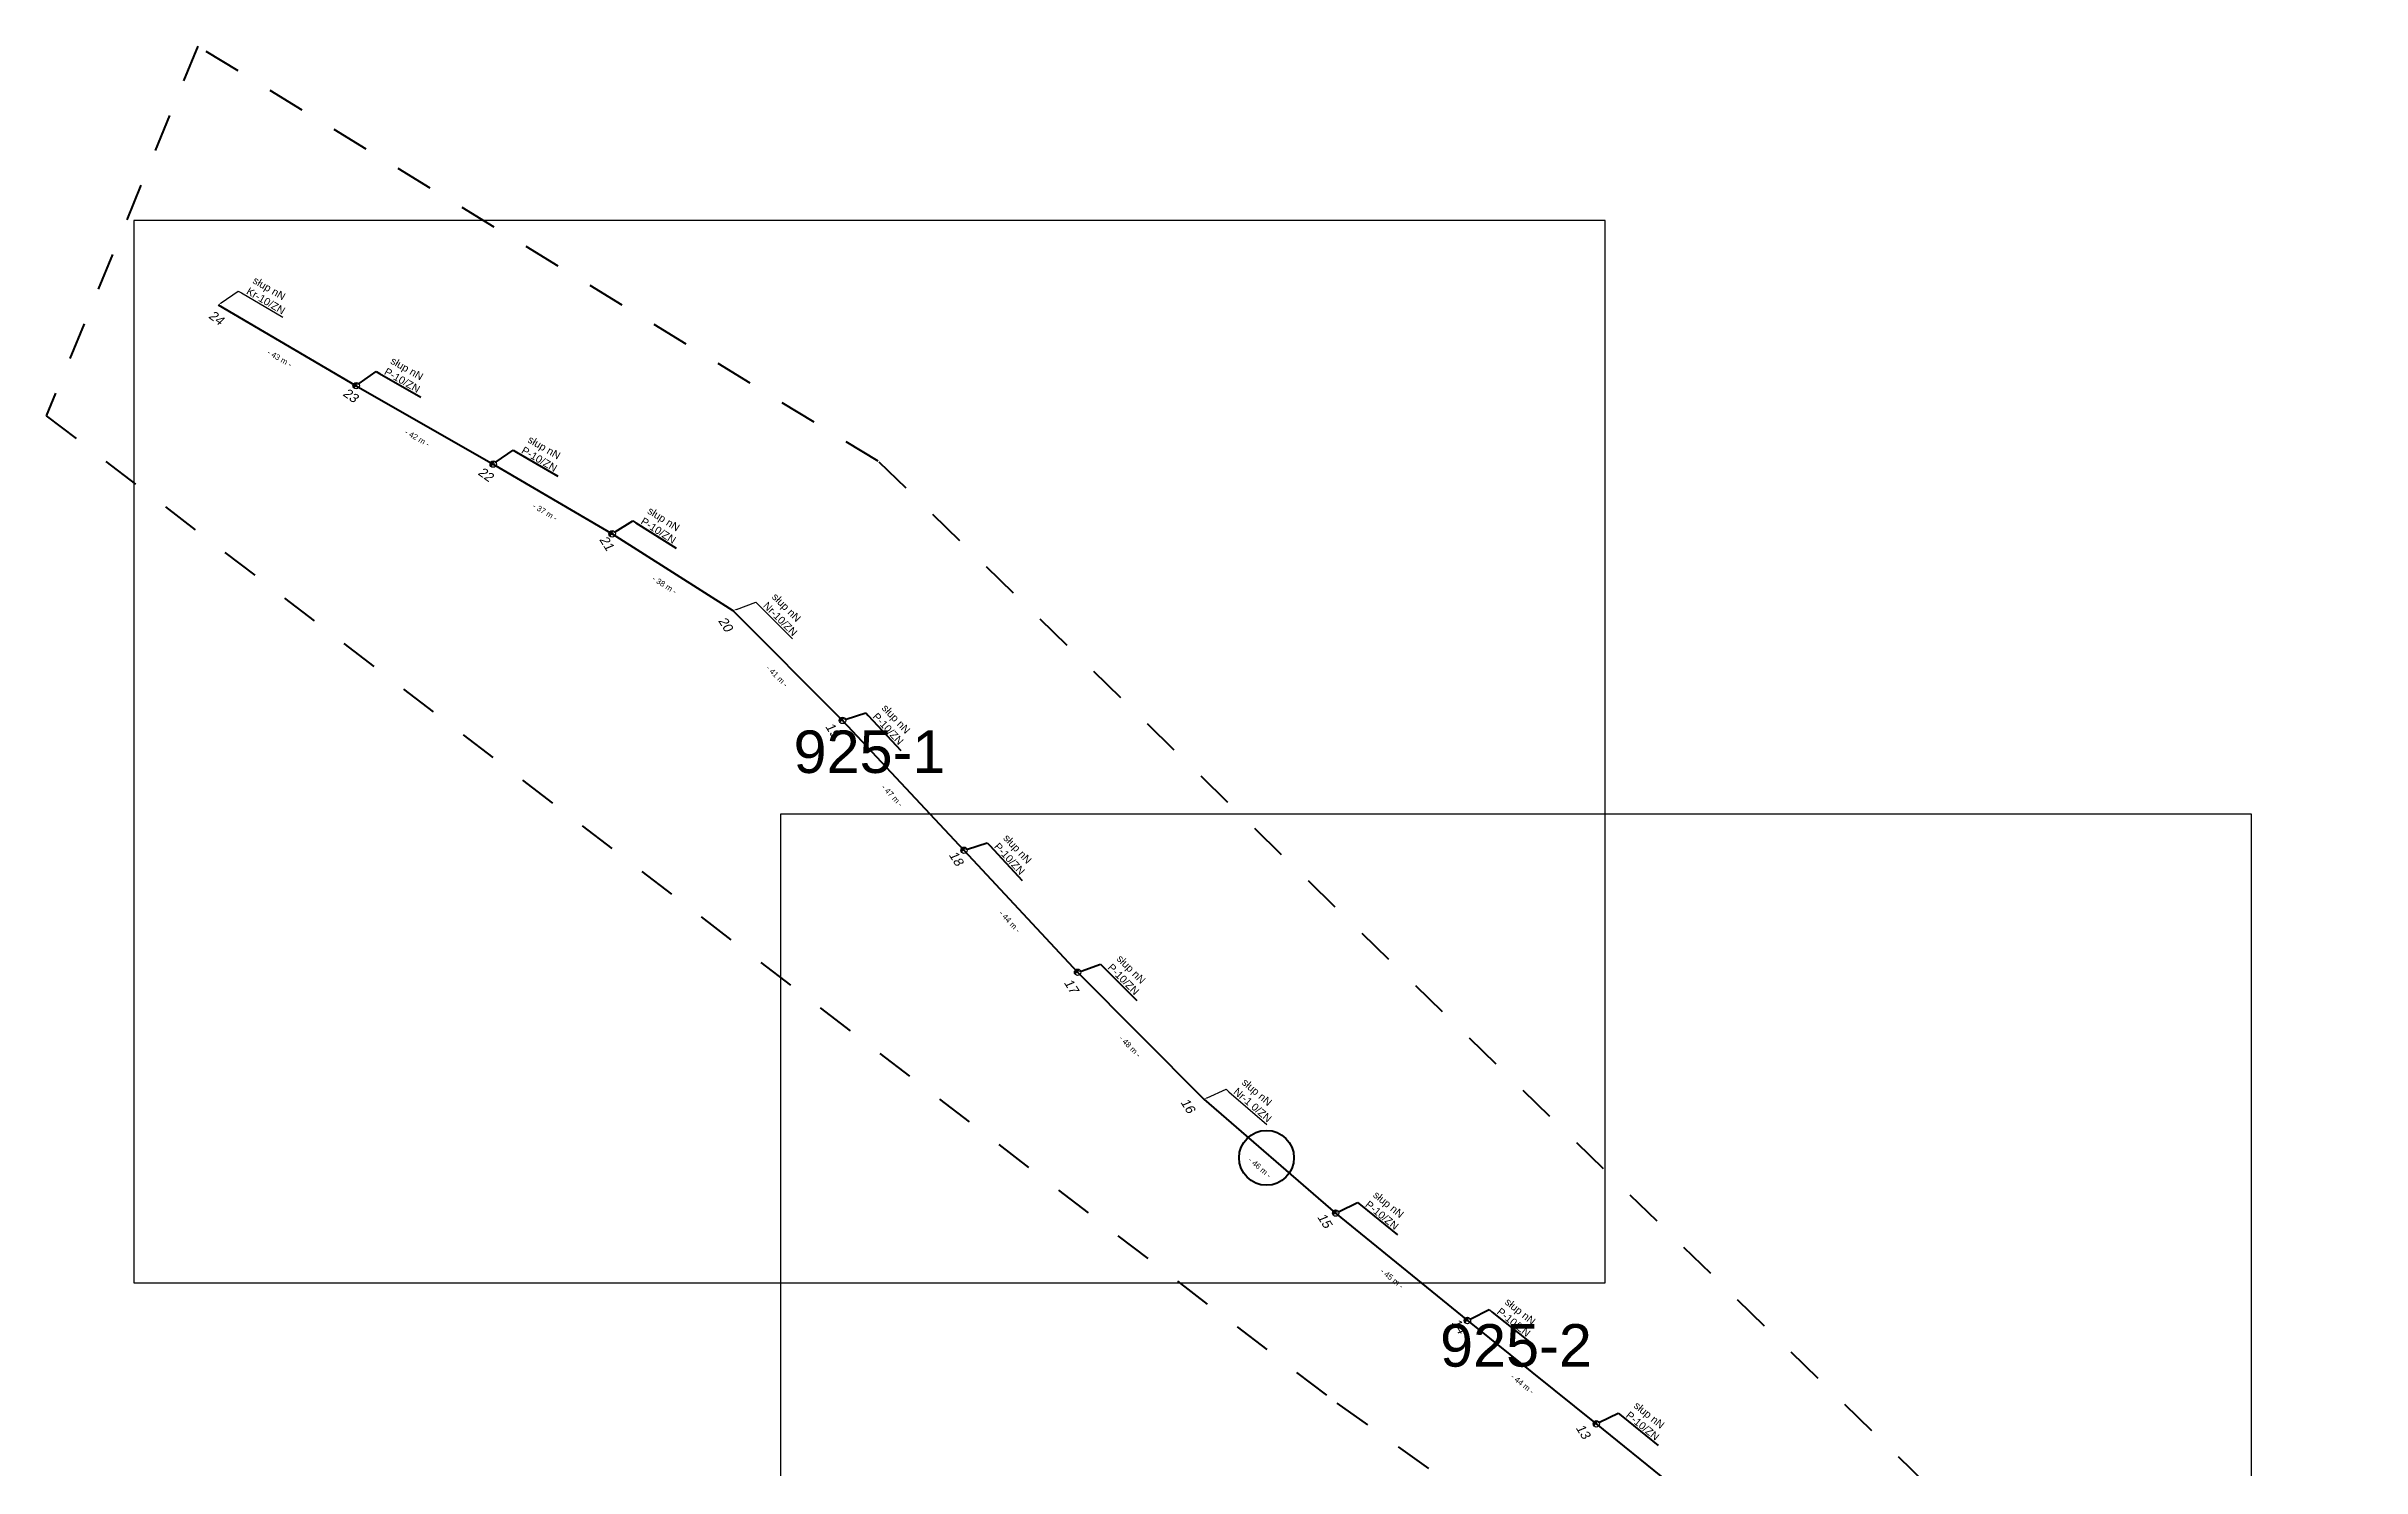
# Model space of a CAD drawing. Header units: millimetres. Extents: x 7543989 to 7550438, y 5805434 to 5809135.
# Drawn here: x 7546707 to 7547325, y 5807054 to 5807434 of the extents above; entities that cross this region are included whole.
import ezdxf
from ezdxf import colors
from ezdxf.entities.mleader import LeaderData, LeaderLine
from ezdxf.enums import TextEntityAlignment as Align
from ezdxf.math import Vec2, Vec3

# ---------------------------------------------------------------- set-up
doc = ezdxf.new("R2010")
doc.units = ezdxf.units.MM
doc.linetypes.add('4002', pattern=[2, 1, -1])
doc.layers.add('!tele', color=30, linetype='Continuous', lineweight=50, plot=False)
for name, color, linetype, lineweight in [('!trafo', 6, '4002', 50), ('_numery', 7, 'Continuous', 40), ('_PRZEWIESZENIA', 6, 'Continuous', 50)]:
    doc.layers.add(name, color=color, linetype=linetype, lineweight=lineweight)
doc.layers.add('_MM opisy', color=7, linetype='Continuous')
doc.layers.add('_MM slupy', color=5, linetype='Continuous')
doc.layers.add('DIM', color=7, linetype='Continuous', plot=False)
doc.styles.get("Standard").update_dxf_attribs({"font": 'arial.ttf'})
doc.dimstyles.new('opis linie', dxfattribs={"dimtxt": 1.5, "dimasz": 0.18, "dimexe": 0.18, "dimexo": 0.0625, "dimgap": 2.5, "dimtad": 4, "dimdec": 0, "dimzin": 0, "dimdsep": 46, "dimtxsty": 'Standard', "dimcen": 0.09, "dimse1": 1, "dimse2": 1, "dimsd1": 1, "dimsd2": 1, "dimclrt": 256, "dimadec": 0, "dimazin": 0, "dimtfac": 1, "dimtdec": 0, "dimtofl": 0, "dimtmove": 0, "dimatfit": 3, "dimfxl": 1, "dimtfill": 1, "dimtolj": 1, "dimtzin": 0, "dimarcsym": 0})

# ---------------------------------------------------------------- blocks, each defined once
blk = doc.blocks.new('ZN')
at = {"layer": '_MM slupy', "transparency": 33554687}
h = blk.add_hatch(color=256, dxfattribs=at)
h.dxf.hatch_style = 1
h.paths.add_polyline_path([(0, -0.86), (0, 0.86, 1)])
at = {"layer": '_MM slupy'}
blk.add_circle((0, 0), 0.857, dxfattribs=at)
blk = doc.blocks.new('*D299')
at = {"layer": 'Defpoints', "color": 0}
for p in [(7546753, 5807364.54), (7546789.42, 5807342.34), (7546789.8, 5807342.99)]:
    blk.add_point(p, dxfattribs=at)
at = {"layer": 'DIM', "insert": (7546769.37, 5807350.3), "char_height": 1.5, "attachment_point": 5, "rotation": 329.65085, "bg_fill": 3, "box_fill_scale": 1.1, "bg_fill_color": 9, "bg_fill_true_color": 13158600, "bg_fill_transparency": 0}
blk.add_mtext('\\A1;- 43 m -', dxfattribs=at)
blk = doc.blocks.new('*D300')
at = {"layer": 'Defpoints', "color": 0}
for p in [(7546789.8, 5807342.99), (7546826, 5807321.42), (7546826.37, 5807322.07)]:
    blk.add_point(p, dxfattribs=at)
at = {"layer": 'DIM', "insert": (7546806.1, 5807329.06), "char_height": 1.5, "attachment_point": 5, "rotation": 330.22813, "bg_fill": 3, "box_fill_scale": 1.1, "bg_fill_color": 9, "bg_fill_true_color": 13158600, "bg_fill_transparency": 0}
blk.add_mtext('\\A1;- 42 m -', dxfattribs=at)
blk = doc.blocks.new('*D301')
at = {"layer": 'Defpoints', "color": 0}
for p in [(7546826.37, 5807322.07), (7546858.1, 5807303.47), (7546857.72, 5807302.82)]:
    blk.add_point(p, dxfattribs=at)
at = {"layer": 'DIM', "insert": (7546840.2, 5807309.31), "char_height": 1.5, "attachment_point": 5, "rotation": 329.62134, "bg_fill": 3, "box_fill_scale": 1.1, "bg_fill_color": 9, "bg_fill_true_color": 13158600, "bg_fill_transparency": 0}
blk.add_mtext('\\A1;- 37 m -', dxfattribs=at)
blk = doc.blocks.new('*D302')
at = {"layer": 'Defpoints', "color": 0}
for p in [(7546858.1, 5807303.47), (7546889.93, 5807282.35), (7546890.33, 5807282.98)]:
    blk.add_point(p, dxfattribs=at)
at = {"layer": 'DIM', "insert": (7546872.06, 5807289.84), "char_height": 1.5, "attachment_point": 5, "rotation": 327.55412, "bg_fill": 3, "box_fill_scale": 1.1, "bg_fill_color": 9, "bg_fill_true_color": 13158600, "bg_fill_transparency": 0}
blk.add_mtext('\\A1;- 38 m -', dxfattribs=at)
blk = doc.blocks.new('*D303')
at = {"layer": 'Defpoints', "color": 0}
for p in [(7546890.33, 5807282.98), (7546919.55, 5807253.69), (7546919.02, 5807253.16)]:
    blk.add_point(p, dxfattribs=at)
at = {"layer": 'DIM', "insert": (7546902.11, 5807265.51), "char_height": 1.5, "attachment_point": 5, "rotation": 314.93145, "bg_fill": 3, "box_fill_scale": 1.1, "bg_fill_color": 9, "bg_fill_true_color": 13158600, "bg_fill_transparency": 0}
blk.add_mtext('\\A1;- 41 m -', dxfattribs=at)
blk = doc.blocks.new('*D304')
at = {"layer": 'Defpoints', "color": 0}
for p in [(7546919.55, 5807253.69), (7546951.41, 5807218.52), (7546951.96, 5807219.03)]:
    blk.add_point(p, dxfattribs=at)
at = {"layer": 'DIM', "insert": (7546932.83, 5807233.63), "char_height": 1.5, "attachment_point": 5, "rotation": 313.07862, "bg_fill": 3, "box_fill_scale": 1.1, "bg_fill_color": 9, "bg_fill_true_color": 13158600, "bg_fill_transparency": 0}
blk.add_mtext('\\A1;- 47 m -', dxfattribs=at)
blk = doc.blocks.new('*D305')
at = {"layer": 'Defpoints', "color": 0}
for p in [(7546951.96, 5807219.03), (7546981.73, 5807185.97), (7546982.28, 5807186.48)]:
    blk.add_point(p, dxfattribs=at)
at = {"layer": 'DIM', "insert": (7546964.19, 5807200.03), "char_height": 1.5, "attachment_point": 5, "rotation": 312.96857, "bg_fill": 3, "box_fill_scale": 1.1, "bg_fill_color": 9, "bg_fill_true_color": 13158600, "bg_fill_transparency": 0}
blk.add_mtext('\\A1;- 44 m -', dxfattribs=at)
blk = doc.blocks.new('*D306')
at = {"layer": 'Defpoints', "color": 0}
for p in [(7546982.28, 5807186.48), (7547015.4, 5807152.07), (7547015.93, 5807152.6)]:
    blk.add_point(p, dxfattribs=at)
at = {"layer": 'DIM', "insert": (7546996.26, 5807166.71), "char_height": 1.5, "attachment_point": 5, "rotation": 314.80486, "bg_fill": 3, "box_fill_scale": 1.1, "bg_fill_color": 9, "bg_fill_true_color": 13158600, "bg_fill_transparency": 0}
blk.add_mtext('\\A1;- 48 m -', dxfattribs=at)
blk = doc.blocks.new('*D307')
at = {"layer": 'Defpoints', "color": 0}
for p in [(7547015.93, 5807152.6), (7547050.63, 5807121.66), (7547051.12, 5807122.23)]:
    blk.add_point(p, dxfattribs=at)
at = {"layer": 'DIM', "insert": (7547030.9, 5807134.37), "char_height": 1.5, "attachment_point": 5, "rotation": 319.20485, "bg_fill": 3, "box_fill_scale": 1.1, "bg_fill_color": 9, "bg_fill_true_color": 13158600, "bg_fill_transparency": 0}
blk.add_mtext('\\A1;- 46 m -', dxfattribs=at)
blk = doc.blocks.new('*D308')
at = {"layer": 'Defpoints', "color": 0}
for p in [(7547051.12, 5807122.23), (7547085.8, 5807093), (7547086.27, 5807093.58)]:
    blk.add_point(p, dxfattribs=at)
at = {"layer": 'DIM', "insert": (7547066.16, 5807104.79), "char_height": 1.5, "attachment_point": 5, "rotation": 320.81727, "bg_fill": 3, "box_fill_scale": 1.1, "bg_fill_color": 9, "bg_fill_true_color": 13158600, "bg_fill_transparency": 0}
blk.add_mtext('\\A1;- 45 m -', dxfattribs=at)
blk = doc.blocks.new('*D309')
at = {"layer": 'Defpoints', "color": 0}
for p in [(7547086.27, 5807093.58), (7547120.19, 5807065.41), (7547120.66, 5807066)]:
    blk.add_point(p, dxfattribs=at)
at = {"layer": 'DIM', "insert": (7547100.96, 5807076.67), "char_height": 1.5, "attachment_point": 5, "rotation": 321.27118, "bg_fill": 3, "box_fill_scale": 1.1, "bg_fill_color": 9, "bg_fill_true_color": 13158600, "bg_fill_transparency": 0}
blk.add_mtext('\\A1;- 44 m -', dxfattribs=at)
blk = doc.blocks.new('*D310')
at = {"layer": 'Defpoints', "color": 0}
for p in [(7547120.66, 5807066), (7547158.38, 5807034.44), (7547158.85, 5807035.02)]:
    blk.add_point(p, dxfattribs=at)
at = {"layer": 'DIM', "insert": (7547137.23, 5807047.39), "char_height": 1.5, "attachment_point": 5, "rotation": 320.95079, "bg_fill": 3, "box_fill_scale": 1.1, "bg_fill_color": 9, "bg_fill_true_color": 13158600, "bg_fill_transparency": 0}
blk.add_mtext('\\A1;- 49 m -', dxfattribs=at)
blk = doc.blocks.new('q')
at = {"layer": '_MM slupy'}
blk.add_blockref('ZN', (0, 0), dxfattribs=at)
at = {"layer": '_MM opisy'}
ml = blk.add_multileader_mtext('Standard', dxfattribs=at)
ml.set_content('\\pxql;słup nN\\PP-10/ZN', color=256)
ml.set_leader_properties()
ml.build(insert=Vec2(0, 0))
ml.multileader.update_dxf_attribs({"has_text_frame": 1, "text_left_attachment_type": 5, "text_right_attachment_type": 5, "dogleg_length": 1, "arrow_head_size": 1})
ctx = ml.context
ctx.base_point, ctx.char_height, ctx.arrow_head_size, ctx.landing_gap_size, ctx.plane_origin = Vec3(3.75, 5.9), 2, 1, 1, Vec3(1.72, -1.42)
ctx.left_attachment, ctx.right_attachment = 5, 5
notes = []
notes.append((ctx, [(0, (1, 1, 0), (2.75, 5.9), (1, 0), 1, [(0, [(0, 0), (2.75, 5.9)], 0, [])])]))
ctx.mtext.insert, ctx.mtext.flow_direction = Vec3(4.75, 11.7), 5
ctx.mtext.has_bg_fill, ctx.mtext.bg_color, ctx.mtext.bg_scale_factor, ctx.mtext.bg_transparency, ctx.mtext.use_window_bg_color = 1, -1023410175, 1, 0, 1
for ctx, leaders in notes:
    for number, flags, end, landing, length, lines in leaders:
        leader = LeaderData()
        leader.index, (leader.has_last_leader_line, leader.has_dogleg_vector, leader.attachment_direction) = number, flags
        leader.last_leader_point, leader.dogleg_vector, leader.dogleg_length = Vec3(end), Vec3(landing), length
        for number, points, colour, breaks in lines:
            line = LeaderLine()
            line.index, line.vertices, line.color, line.breaks = number, Vec3.list(points), colors.encode_raw_color(colour), breaks
            leader.lines.append(line)
        ctx.leaders.append(leader)

msp = doc.modelspace()

# ---------------------------------------------------------------- linework, layer by layer
at = {"layer": '!tele', "elevation": 128.39}
msp.add_lwpolyline([(7546753, 5807364.54), (7546789.8, 5807342.99), (7546826.37, 5807322.07), (7546858.1, 5807303.47), (7546890.33, 5807282.98), (7546919.55, 5807253.69), (7546951.96, 5807219.03), (7546982.28, 5807186.48), (7547015.93, 5807152.6), (7547051.12, 5807122.23), (7547086.27, 5807093.58), (7547120.66, 5807066), (7547158.85, 5807035.02), (7547173.19, 5807009.18), (7547193.07, 5806974.33), (7547210.83, 5806943.6), (7547227.68, 5806914.28), (7547251.74, 5806872.22), (7547276.64, 5806829.05), (7547299.32, 5806789.72), (7547299.32, 5806789.68)], dxfattribs=at)
at = {"layer": '!trafo', "ltscale": 10}
msp.add_lwpolyline([(7546747.54, 5807433.55), (7546707.13, 5807334.94), (7547051.46, 5807071.49), (7547150.64, 5807000.95), (7547259.86, 5806782.01), (7547244.22, 5806581.99), (7547760.47, 5806214.35), (7547791.76, 5806291.46), (7547331.38, 5806646.8), (7547319.09, 5806843.46), (7547208.46, 5807050.19), (7546929.11, 5807322.84)], close=True, dxfattribs=at)

# ---------------------------------------------------------------- next in the draw order: block references
at = {"layer": '!tele'}
for p, rotation in [((7546789.8, 5807342.99), 330.228129790449), ((7546826.37, 5807322.07), 329.6213374068599), ((7546858.1, 5807303.47), 327.5541211305069), ((7546919.55, 5807253.69), 313.0786167308534), ((7546951.96, 5807219.03), 312.9685693423073), ((7546982.28, 5807186.48), 314.8048574202318), ((7547051.12, 5807122.23), 320.8172725097917), ((7547086.27, 5807093.58), 321.2711778390204), ((7547120.66, 5807066), 320.9507895146613)]:
    msp.add_blockref('q', p, dxfattribs=dict(at, rotation=rotation))

# ---------------------------------------------------------------- next in the draw order: leaders
at = {"layer": '_MM opisy'}
ml = msp.add_multileader_mtext('Standard', dxfattribs=at)
ml.set_content('\\pxql;słup nN\\PKr-10/ZN', color=256)
ml.set_leader_properties()
ml.build(insert=Vec2(0, 0))
ml.multileader.update_dxf_attribs({"has_text_frame": 1, "text_left_attachment_type": 5, "text_right_attachment_type": 5, "dogleg_length": 1, "arrow_head_size": 1})
ctx = ml.context
ctx.base_point, ctx.char_height, ctx.arrow_head_size, ctx.landing_gap_size, ctx.plane_origin, ctx.plane_x_axis, ctx.plane_y_axis = Vec3(7546759.22, 5807367.73), 2, 1, 1, Vec3(7546753.76, 5807362.44), Vec3(0.862962, -0.505268), Vec3(0.505268, 0.862962)
ctx.left_attachment, ctx.right_attachment = 5, 5
notes = []
notes.append((ctx, [(0, (1, 1, 0), (7546758.36, 5807368.24), (0.862962, -0.505268), 1, [(0, [(7546753, 5807364.54), (7546758.36, 5807368.24)], 0, [])])]))
ctx.mtext.insert, ctx.mtext.text_direction, ctx.mtext.flow_direction = Vec3(7546763.01, 5807372.23), Vec3(0.862962, -0.505268), 5
ctx.mtext.has_bg_fill, ctx.mtext.bg_color, ctx.mtext.bg_scale_factor, ctx.mtext.bg_transparency, ctx.mtext.use_window_bg_color = 1, -1023410175, 1, 0, 1
ml = msp.add_multileader_mtext('Standard', dxfattribs=at)
ml.set_content('\\pxql;słup nN\\PNr-10/ZN', color=256)
ml.set_leader_properties()
ml.build(insert=Vec2(0, 0))
ml.multileader.update_dxf_attribs({"has_text_frame": 1, "text_left_attachment_type": 5, "text_right_attachment_type": 5, "dogleg_length": 1, "arrow_head_size": 1})
ctx = ml.context
ctx.base_point, ctx.char_height, ctx.arrow_head_size, ctx.landing_gap_size, ctx.plane_origin, ctx.plane_x_axis, ctx.plane_y_axis = Vec3(7546897.16, 5807284.49), 2, 1, 1, Vec3(7546890.54, 5807280.76), Vec3(0.70626, -0.707952), Vec3(0.707952, 0.70626)
ctx.left_attachment, ctx.right_attachment = 5, 5
notes.append((ctx, [(0, (1, 1, 0), (7546896.45, 5807285.2), (0.70626, -0.707952), 1, [(0, [(7546890.33, 5807282.98), (7546896.45, 5807285.2)], 0, [])])]))
ctx.mtext.insert, ctx.mtext.text_direction, ctx.mtext.flow_direction = Vec3(7546901.97, 5807287.88), Vec3(0.70626, -0.707952), 5
ctx.mtext.has_bg_fill, ctx.mtext.bg_color, ctx.mtext.bg_scale_factor, ctx.mtext.bg_transparency, ctx.mtext.use_window_bg_color = 1, -1023410175, 1, 0, 1
ml = msp.add_multileader_mtext('Standard', dxfattribs=at)
ml.set_content('\\pxql;słup nN\\PNr-1 0/ZN', color=256)
ml.set_leader_properties()
ml.build(insert=Vec2(0, 0))
ml.multileader.update_dxf_attribs({"has_text_frame": 1, "text_left_attachment_type": 5, "text_right_attachment_type": 5, "dogleg_length": 1, "arrow_head_size": 1})
ctx = ml.context
ctx.base_point, ctx.char_height, ctx.arrow_head_size, ctx.landing_gap_size, ctx.plane_origin, ctx.plane_x_axis, ctx.plane_y_axis = Vec3(7547022.63, 5807154.61), 2, 1, 1, Vec3(7547016.3, 5807150.4), Vec3(0.75705, -0.653357), Vec3(0.653357, 0.75705)
ctx.left_attachment, ctx.right_attachment = 5, 5
notes.append((ctx, [(0, (1, 1, 0), (7547021.87, 5807155.27), (0.75705, -0.653357), 1, [(0, [(7547015.93, 5807152.6), (7547021.87, 5807155.27)], 0, [])])]))
ctx.mtext.insert, ctx.mtext.text_direction, ctx.mtext.flow_direction = Vec3(7547027.18, 5807158.35), Vec3(0.75705, -0.653357), 5
ctx.mtext.has_bg_fill, ctx.mtext.bg_color, ctx.mtext.bg_scale_factor, ctx.mtext.bg_transparency, ctx.mtext.use_window_bg_color = 1, -1023410175, 1, 0, 1
for ctx, leaders in notes:
    for number, flags, end, landing, length, lines in leaders:
        leader = LeaderData()
        leader.index, (leader.has_last_leader_line, leader.has_dogleg_vector, leader.attachment_direction) = number, flags
        leader.last_leader_point, leader.dogleg_vector, leader.dogleg_length = Vec3(end), Vec3(landing), length
        for number, points, colour, breaks in lines:
            line = LeaderLine()
            line.index, line.vertices, line.color, line.breaks = number, Vec3.list(points), colors.encode_raw_color(colour), breaks
            leader.lines.append(line)
        ctx.leaders.append(leader)

# ---------------------------------------------------------------- next in the draw order: dimensions: what is measured, and where the dimension line sits
at = {"layer": 'DIM'}
dim = msp.add_aligned_dim(p1=(7546753, 5807364.54), p2=(7546789.8, 5807342.99), distance=-0.75, dimstyle='opis linie', override={"dimpost": '- <> m -'}, dxfattribs=at)
dim.commit()
dim.dimension.update_dxf_attribs({"geometry": '*D299', "text_midpoint": (7546769.37, 5807350.3)})

# ---------------------------------------------------------------- next in the draw order: texts
at = {"layer": '_numery', "oblique": 10}
msp.add_text('24', height=2.5, rotation=324.49806, dxfattribs=at).set_placement((7546750.21, 5807361.23))

# ---------------------------------------------------------------- next in the draw order: dimensions: what is measured, and where the dimension line sits
at = {"layer": 'DIM'}
dim = msp.add_aligned_dim(p1=(7546789.8, 5807342.99), p2=(7546826.37, 5807322.07), distance=-0.75, dimstyle='opis linie', override={"dimpost": '- <> m -'}, dxfattribs=at)
dim.commit()
dim.dimension.update_dxf_attribs({"geometry": '*D300', "text_midpoint": (7546806.1, 5807329.06)})

# ---------------------------------------------------------------- next in the draw order: texts
at = {"layer": '_numery', "oblique": 10}
msp.add_text('23', height=2.5, rotation=324.49806, dxfattribs=at).set_placement((7546786.04, 5807340.52))

# ---------------------------------------------------------------- next in the draw order: dimensions: what is measured, and where the dimension line sits
at = {"layer": 'DIM'}
dim = msp.add_aligned_dim(p1=(7546826.37, 5807322.07), p2=(7546858.1, 5807303.47), distance=-0.75, dimstyle='opis linie', override={"dimpost": '- <> m -'}, dxfattribs=at)
dim.commit()
dim.dimension.update_dxf_attribs({"geometry": '*D301', "text_midpoint": (7546840.2, 5807309.31)})

# ---------------------------------------------------------------- next in the draw order: texts
at = {"layer": '_numery', "oblique": 10}
msp.add_text('22', height=2.5, rotation=324.49806, dxfattribs=at).set_placement((7546822.07, 5807319.44))

# ---------------------------------------------------------------- next in the draw order: dimensions: what is measured, and where the dimension line sits
at = {"layer": 'DIM'}
dim = msp.add_aligned_dim(p1=(7546858.1, 5807303.47), p2=(7546890.33, 5807282.98), distance=-0.75, dimstyle='opis linie', override={"dimpost": '- <> m -'}, dxfattribs=at)
dim.commit()
dim.dimension.update_dxf_attribs({"geometry": '*D302', "text_midpoint": (7546872.06, 5807289.84)})

# ---------------------------------------------------------------- next in the draw order: texts
at = {"layer": '_numery', "oblique": 10}
msp.add_text('21', height=2.5, rotation=302.54936, dxfattribs=at).set_placement((7546854.58, 5807301.95))

# ---------------------------------------------------------------- next in the draw order: dimensions: what is measured, and where the dimension line sits
at = {"layer": 'DIM'}
dim = msp.add_aligned_dim(p1=(7546890.33, 5807282.98), p2=(7546919.55, 5807253.69), distance=-0.75, dimstyle='opis linie', override={"dimpost": '- <> m -'}, dxfattribs=at)
dim.commit()
dim.dimension.update_dxf_attribs({"geometry": '*D303', "text_midpoint": (7546902.11, 5807265.51)})

# ---------------------------------------------------------------- next in the draw order: texts
at = {"layer": '_numery', "oblique": 10}
msp.add_text('20', height=2.5, rotation=302.54936, dxfattribs=at).set_placement((7546886.28, 5807280.31))

# ---------------------------------------------------------------- next in the draw order: dimensions: what is measured, and where the dimension line sits
at = {"layer": 'DIM'}
dim = msp.add_aligned_dim(p1=(7546919.55, 5807253.69), p2=(7546951.96, 5807219.03), distance=-0.75, dimstyle='opis linie', override={"dimpost": '- <> m -'}, dxfattribs=at)
dim.commit()
dim.dimension.update_dxf_attribs({"geometry": '*D304', "text_midpoint": (7546932.83, 5807233.63)})

# ---------------------------------------------------------------- next in the draw order: texts
at = {"layer": '_numery', "oblique": 10}
msp.add_text('19', height=2.5, rotation=302.54936, dxfattribs=at).set_placement((7546914.86, 5807252.07))
at = {"layer": 'Defpoints', "color": 4}
msp.add_text('925-1', height=11.336, dxfattribs=at).set_placement((7546926.74, 5807245.33), align=Align.MIDDLE_CENTER)

# ---------------------------------------------------------------- next in the draw order: dimensions: what is measured, and where the dimension line sits
at = {"layer": 'DIM'}
dim = msp.add_aligned_dim(p1=(7546951.96, 5807219.03), p2=(7546982.28, 5807186.48), distance=-0.75, dimstyle='opis linie', override={"dimpost": '- <> m -'}, dxfattribs=at)
dim.commit()
dim.dimension.update_dxf_attribs({"geometry": '*D305', "text_midpoint": (7546964.19, 5807200.03)})

# ---------------------------------------------------------------- next in the draw order: texts
at = {"layer": '_numery', "oblique": 10}
msp.add_text('18', height=2.5, rotation=302.54936, dxfattribs=at).set_placement((7546947.82, 5807217.83))

# ---------------------------------------------------------------- next in the draw order: dimensions: what is measured, and where the dimension line sits
at = {"layer": 'DIM'}
dim = msp.add_aligned_dim(p1=(7546982.28, 5807186.48), p2=(7547015.93, 5807152.6), distance=-0.75, dimstyle='opis linie', override={"dimpost": '- <> m -'}, dxfattribs=at)
dim.commit()
dim.dimension.update_dxf_attribs({"geometry": '*D306', "text_midpoint": (7546996.26, 5807166.71)})

# ---------------------------------------------------------------- next in the draw order: texts
at = {"layer": '_numery', "oblique": 10}
msp.add_text('17', height=2.5, rotation=302.54936, dxfattribs=at).set_placement((7546978.53, 5807183.73))

# ---------------------------------------------------------------- next in the draw order: dimensions: what is measured, and where the dimension line sits
at = {"layer": 'DIM'}
dim = msp.add_aligned_dim(p1=(7547015.93, 5807152.6), p2=(7547051.12, 5807122.23), distance=-0.75, dimstyle='opis linie', override={"dimpost": '- <> m -'}, dxfattribs=at)
dim.commit()
dim.dimension.update_dxf_attribs({"geometry": '*D307', "text_midpoint": (7547030.9, 5807134.37)})

# ---------------------------------------------------------------- next in the draw order: linework, layer by layer
at = {"layer": '_PRZEWIESZENIA', "color": 3}
msp.add_circle((7547032.68, 5807136.98, 122.55), 7.32, dxfattribs=at)

# ---------------------------------------------------------------- next in the draw order: texts
at = {"layer": '_numery', "oblique": 10}
msp.add_text('16', height=2.5, rotation=302.54936, dxfattribs=at).set_placement((7547009.63, 5807151.83))

# ---------------------------------------------------------------- next in the draw order: dimensions: what is measured, and where the dimension line sits
at = {"layer": 'DIM'}
dim = msp.add_aligned_dim(p1=(7547051.12, 5807122.23), p2=(7547086.27, 5807093.58), distance=-0.75, dimstyle='opis linie', override={"dimpost": '- <> m -'}, dxfattribs=at)
dim.commit()
dim.dimension.update_dxf_attribs({"geometry": '*D308', "text_midpoint": (7547066.16, 5807104.79)})

# ---------------------------------------------------------------- next in the draw order: linework, layer by layer
at = {"layer": 'Defpoints', "color": 4}
msp.add_lwpolyline([(7546730.49, 5807103.63), (7547123, 5807103.63), (7547123, 5807387.03), (7546730.49, 5807387.03)], close=True, dxfattribs=at)

# ---------------------------------------------------------------- next in the draw order: texts
at = {"layer": '_numery', "oblique": 10}
msp.add_text('15', height=2.5, rotation=302.54936, dxfattribs=at).set_placement((7547046.13, 5807121.19))

# ---------------------------------------------------------------- next in the draw order: dimensions: what is measured, and where the dimension line sits
at = {"layer": 'DIM'}
dim = msp.add_aligned_dim(p1=(7547086.27, 5807093.58), p2=(7547120.66, 5807066), distance=-0.75, dimstyle='opis linie', override={"dimpost": '- <> m -'}, dxfattribs=at)
dim.commit()
dim.dimension.update_dxf_attribs({"geometry": '*D309', "text_midpoint": (7547100.96, 5807076.67)})

# ---------------------------------------------------------------- next in the draw order: texts
at = {"layer": '_numery', "oblique": 10}
msp.add_text('14', height=2.5, rotation=302.54936, dxfattribs=at).set_placement((7547081.96, 5807093.02))
at = {"layer": 'Defpoints', "color": 4}
msp.add_text('925-2', height=11.336, dxfattribs=at).set_placement((7547099.23, 5807086.93), align=Align.MIDDLE_CENTER)

# ---------------------------------------------------------------- next in the draw order: dimensions: what is measured, and where the dimension line sits
at = {"layer": 'DIM'}
dim = msp.add_aligned_dim(p1=(7547120.66, 5807066), p2=(7547158.85, 5807035.02), distance=-0.75, dimstyle='opis linie', override={"dimpost": '- <> m -'}, dxfattribs=at)
dim.commit()
dim.dimension.update_dxf_attribs({"geometry": '*D310', "text_midpoint": (7547137.23, 5807047.39)})

# ---------------------------------------------------------------- next in the draw order: linework, layer by layer
at = {"layer": 'Defpoints', "color": 4}
msp.add_lwpolyline([(7546902.98, 5806945.23), (7547295.49, 5806945.23), (7547295.49, 5807228.63), (7546902.98, 5807228.63)], close=True, dxfattribs=at)

# ---------------------------------------------------------------- next in the draw order: texts
at = {"layer": '_numery', "oblique": 10}
msp.add_text('13', height=2.5, rotation=302.54936, dxfattribs=at).set_placement((7547115.08, 5807064.93))

doc.saveas('drawing.dxf')
